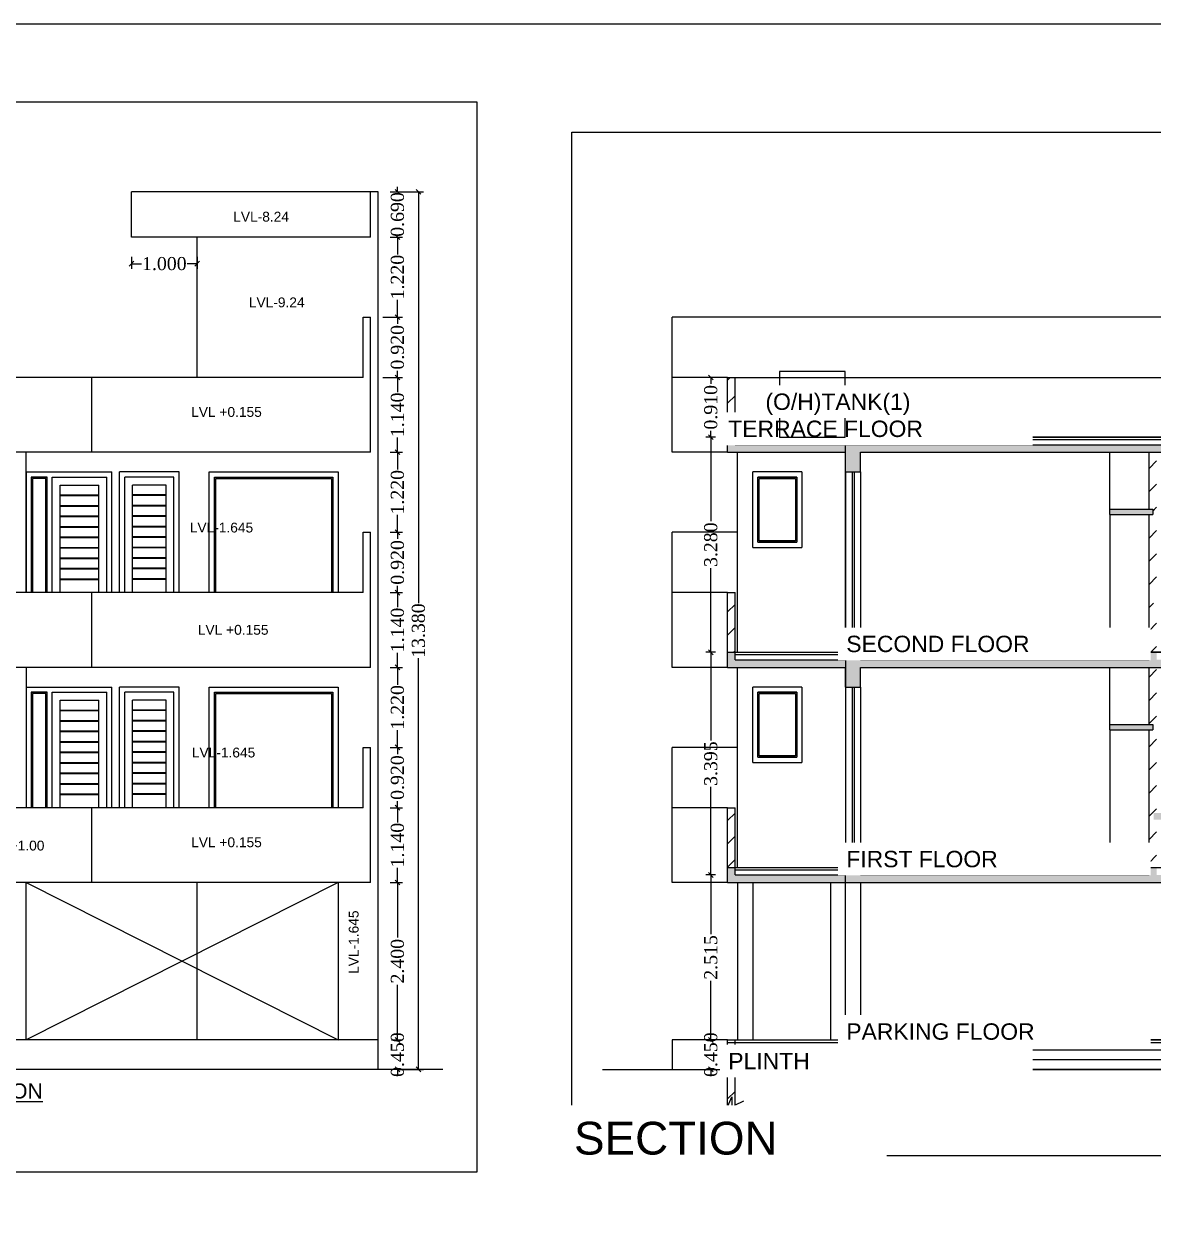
# Model space of a CAD drawing. Header units: metres. Extents: x 188.8 to 259.2, y 208.2 to 248.7.
# Drawn here: x 226.48 to 243.71, y 230.55 to 248.66 of the extents above; entities that cross this region are included whole.
import ezdxf

# ---------------------------------------------------------------- set-up
doc = ezdxf.new("R2010")
doc.units = ezdxf.units.M
doc.header["$LTSCALE"] = 2
doc.header["$MEASUREMENT"] = 0
for name, color, linetype in [('_Building', 52, 'Continuous'), ('_Dimension', 87, 'Continuous'), ('_Elevation', 44, 'Continuous'), ('_FloorInSection', 132, 'Continuous'), ('_GroundLevel', 63, 'Continuous'), ('_Section', 75, 'Continuous'), ('_Tank', 133, 'Continuous')]:
    doc.layers.add(name, color=color, linetype=linetype)
doc.styles.add('DRAWING', font='times.ttf', dxfattribs={"height": 0.2})
doc.styles.get("Standard").update_dxf_attribs({"font": 'arial.ttf'})
doc.dimstyles.new('DRAWING', dxfattribs={"dimtxt": 0.2, "dimasz": 0.076, "dimexe": 0.076, "dimexo": 0.3, "dimgap": 0.037, "dimtad": 0, "dimdec": 3, "dimzin": 0, "dimdsep": 46, "dimtxsty": 'DRAWING', "dimblk": 'ARCHTICK', "dimtsz": 0.037, "dimcen": 0.09, "dimclre": 256, "dimclrt": 256, "dimadec": 0, "dimazin": 0, "dimtfac": 1, "dimtdec": 3, "dimtix": 1, "dimtofl": 0, "dimtmove": 2, "dimatfit": 3, "dimfxl": 1, "dimtolj": 1, "dimtzin": 0, "dimarcsym": 0})

# ---------------------------------------------------------------- blocks, each defined once
blk = doc.blocks.new('*D26')
at = {"layer": '_Elevation', "color": 0, "linetype": 'ByBlock', "lineweight": -2, "ltscale": 0.01}
for p, q in [((228.161, 245.034), (228.087, 244.96)), ((228.124, 244.997), (228.278, 244.997)), ((229.124, 244.997), (228.971, 244.997)), ((229.087, 244.96), (229.161, 245.034))]:
    blk.add_line(p, q, dxfattribs=at)
at = {"layer": '_Elevation', "linetype": 'ByBlock', "lineweight": -2, "ltscale": 0.01}
for p, q in [((228.124, 245.103), (228.124, 244.921)), ((229.124, 245.103), (229.124, 244.921))]:
    blk.add_line(p, q, dxfattribs=at)
at = {"layer": 'Defpoints', "color": 0, "ltscale": 0.01}
for p in [(228.124, 245.403), (229.124, 245.403), (229.124, 244.997)]:
    blk.add_point(p, dxfattribs=at)
at = {"layer": '_Elevation', "ltscale": 0.01, "insert": (228.624, 244.997), "char_height": 0.2, "attachment_point": 5, "style": 'DRAWING'}
blk.add_mtext('\\A1;1.000', dxfattribs=at)
blk = doc.blocks.new('_ArchTick')
blk = doc.blocks.new('*D27')
at = {"layer": '_Elevation', "linetype": 'ByBlock', "lineweight": -2, "ltscale": 0.01}
for p, q in [((232.069, 246.093), (232.256, 246.093)), ((232.069, 245.403), (232.256, 245.403))]:
    blk.add_line(p, q, dxfattribs=at)
at = {"layer": '_Elevation', "color": 0, "linetype": 'ByBlock', "lineweight": -2, "ltscale": 0.01}
for p, q in [((232.143, 246.13), (232.217, 246.056)), ((232.18, 246.093), (232.18, 246.167)), ((232.217, 245.366), (232.143, 245.44)), ((232.18, 245.403), (232.18, 245.329))]:
    blk.add_line(p, q, dxfattribs=at)
at = {"layer": 'Defpoints', "color": 0, "ltscale": 0.01}
for p in [(231.769, 246.093), (231.769, 245.403), (232.18, 245.403)]:
    blk.add_point(p, dxfattribs=at)
at = {"layer": '_Elevation', "ltscale": 0.01, "insert": (232.18, 245.748), "char_height": 0.2, "attachment_point": 5, "rotation": 90, "style": 'DRAWING'}
blk.add_mtext('\\A1;0.690', dxfattribs=at)
blk = doc.blocks.new('*D28')
at = {"layer": '_Elevation', "linetype": 'ByBlock', "lineweight": -2, "ltscale": 0.01}
for p, q in [((232.069, 245.403), (232.256, 245.403)), ((231.954, 244.183), (232.256, 244.183))]:
    blk.add_line(p, q, dxfattribs=at)
at = {"layer": '_Elevation', "color": 0, "linetype": 'ByBlock', "lineweight": -2, "ltscale": 0.01}
for p, q in [((232.217, 245.366), (232.143, 245.44)), ((232.18, 245.403), (232.18, 245.139)), ((232.18, 244.183), (232.18, 244.446)), ((232.143, 244.22), (232.217, 244.146))]:
    blk.add_line(p, q, dxfattribs=at)
at = {"layer": 'Defpoints', "color": 0, "ltscale": 0.01}
for p in [(231.769, 245.403), (231.654, 244.183), (232.18, 244.183)]:
    blk.add_point(p, dxfattribs=at)
at = {"layer": '_Elevation', "ltscale": 0.01, "insert": (232.18, 244.793), "char_height": 0.2, "attachment_point": 5, "rotation": 90, "style": 'DRAWING'}
blk.add_mtext('\\A1;1.220', dxfattribs=at)
blk = doc.blocks.new('*D29')
at = {"layer": '_Elevation', "linetype": 'ByBlock', "lineweight": -2, "ltscale": 0.01}
for p, q in [((231.954, 244.183), (232.256, 244.183)), ((231.954, 243.263), (232.256, 243.263))]:
    blk.add_line(p, q, dxfattribs=at)
at = {"layer": '_Elevation', "color": 0, "linetype": 'ByBlock', "lineweight": -2, "ltscale": 0.01}
for p, q in [((232.217, 244.146), (232.143, 244.22)), ((232.18, 244.183), (232.18, 244.081)), ((232.18, 243.263), (232.18, 243.364)), ((232.143, 243.3), (232.217, 243.226))]:
    blk.add_line(p, q, dxfattribs=at)
at = {"layer": 'Defpoints', "color": 0, "ltscale": 0.01}
for p in [(231.654, 244.183), (231.654, 243.263), (232.18, 243.263)]:
    blk.add_point(p, dxfattribs=at)
at = {"layer": '_Elevation', "ltscale": 0.01, "insert": (232.18, 243.723), "char_height": 0.2, "attachment_point": 5, "rotation": 90, "style": 'DRAWING'}
blk.add_mtext('\\A1;0.920', dxfattribs=at)
blk = doc.blocks.new('*D30')
at = {"layer": '_Elevation', "linetype": 'ByBlock', "lineweight": -2, "ltscale": 0.01}
for p, q in [((231.954, 243.263), (232.256, 243.263)), ((232.069, 242.123), (232.256, 242.123))]:
    blk.add_line(p, q, dxfattribs=at)
at = {"layer": '_Elevation', "color": 0, "linetype": 'ByBlock', "lineweight": -2, "ltscale": 0.01}
for p, q in [((232.217, 243.226), (232.143, 243.3)), ((232.18, 243.263), (232.18, 243.039)), ((232.18, 242.123), (232.18, 242.346)), ((232.143, 242.16), (232.217, 242.086))]:
    blk.add_line(p, q, dxfattribs=at)
at = {"layer": 'Defpoints', "color": 0, "ltscale": 0.01}
for p in [(231.654, 243.263), (231.769, 242.123), (232.18, 242.123)]:
    blk.add_point(p, dxfattribs=at)
at = {"layer": '_Elevation', "ltscale": 0.01, "insert": (232.18, 242.693), "char_height": 0.2, "attachment_point": 5, "rotation": 90, "style": 'DRAWING'}
blk.add_mtext('\\A1;1.140', dxfattribs=at)
blk = doc.blocks.new('*D31')
at = {"layer": '_Elevation', "linetype": 'ByBlock', "lineweight": -2, "ltscale": 0.01}
for p, q in [((232.069, 242.123), (232.256, 242.123)), ((232.069, 240.903), (232.256, 240.903))]:
    blk.add_line(p, q, dxfattribs=at)
at = {"layer": '_Elevation', "color": 0, "linetype": 'ByBlock', "lineweight": -2, "ltscale": 0.01}
for p, q in [((232.217, 242.086), (232.143, 242.16)), ((232.18, 242.123), (232.18, 241.859)), ((232.18, 240.903), (232.18, 241.166)), ((232.143, 240.94), (232.217, 240.866))]:
    blk.add_line(p, q, dxfattribs=at)
at = {"layer": 'Defpoints', "color": 0, "ltscale": 0.01}
for p in [(231.769, 242.123), (231.769, 240.903), (232.18, 240.903)]:
    blk.add_point(p, dxfattribs=at)
at = {"layer": '_Elevation', "ltscale": 0.01, "insert": (232.18, 241.513), "char_height": 0.2, "attachment_point": 5, "rotation": 90, "style": 'DRAWING'}
blk.add_mtext('\\A1;1.220', dxfattribs=at)
blk = doc.blocks.new('*D32')
at = {"layer": '_Elevation', "linetype": 'ByBlock', "lineweight": -2, "ltscale": 0.01}
for p, q in [((232.069, 240.903), (232.256, 240.903)), ((232.069, 239.983), (232.256, 239.983))]:
    blk.add_line(p, q, dxfattribs=at)
at = {"layer": '_Elevation', "color": 0, "linetype": 'ByBlock', "lineweight": -2, "ltscale": 0.01}
for p, q in [((232.217, 240.866), (232.143, 240.94)), ((232.18, 240.903), (232.18, 240.801)), ((232.18, 239.983), (232.18, 240.084)), ((232.143, 240.02), (232.217, 239.946))]:
    blk.add_line(p, q, dxfattribs=at)
at = {"layer": 'Defpoints', "color": 0, "ltscale": 0.01}
for p in [(231.769, 240.903), (231.769, 239.983), (232.18, 239.983)]:
    blk.add_point(p, dxfattribs=at)
at = {"layer": '_Elevation', "ltscale": 0.01, "insert": (232.18, 240.443), "char_height": 0.2, "attachment_point": 5, "rotation": 90, "style": 'DRAWING'}
blk.add_mtext('\\A1;0.920', dxfattribs=at)
blk = doc.blocks.new('*D33')
at = {"layer": '_Elevation', "linetype": 'ByBlock', "lineweight": -2, "ltscale": 0.01}
for p, q in [((232.069, 239.983), (232.256, 239.983)), ((232.069, 238.843), (232.256, 238.843))]:
    blk.add_line(p, q, dxfattribs=at)
at = {"layer": '_Elevation', "color": 0, "linetype": 'ByBlock', "lineweight": -2, "ltscale": 0.01}
for p, q in [((232.217, 239.946), (232.143, 240.02)), ((232.18, 239.983), (232.18, 239.759)), ((232.18, 238.843), (232.18, 239.066)), ((232.143, 238.88), (232.217, 238.806))]:
    blk.add_line(p, q, dxfattribs=at)
at = {"layer": 'Defpoints', "color": 0, "ltscale": 0.01}
for p in [(231.769, 239.983), (231.769, 238.843), (232.18, 238.843)]:
    blk.add_point(p, dxfattribs=at)
at = {"layer": '_Elevation', "ltscale": 0.01, "insert": (232.18, 239.413), "char_height": 0.2, "attachment_point": 5, "rotation": 90, "style": 'DRAWING'}
blk.add_mtext('\\A1;1.140', dxfattribs=at)
blk = doc.blocks.new('*D34')
at = {"layer": '_Elevation', "linetype": 'ByBlock', "lineweight": -2, "ltscale": 0.01}
for p, q in [((232.069, 238.843), (232.256, 238.843)), ((232.069, 237.623), (232.256, 237.623))]:
    blk.add_line(p, q, dxfattribs=at)
at = {"layer": '_Elevation', "color": 0, "linetype": 'ByBlock', "lineweight": -2, "ltscale": 0.01}
for p, q in [((232.217, 238.806), (232.143, 238.88)), ((232.18, 238.843), (232.18, 238.579)), ((232.18, 237.623), (232.18, 237.886)), ((232.143, 237.66), (232.217, 237.586))]:
    blk.add_line(p, q, dxfattribs=at)
at = {"layer": 'Defpoints', "color": 0, "ltscale": 0.01}
for p in [(231.769, 238.843), (231.769, 237.623), (232.18, 237.623)]:
    blk.add_point(p, dxfattribs=at)
at = {"layer": '_Elevation', "ltscale": 0.01, "insert": (232.18, 238.233), "char_height": 0.2, "attachment_point": 5, "rotation": 90, "style": 'DRAWING'}
blk.add_mtext('\\A1;1.220', dxfattribs=at)
blk = doc.blocks.new('*D35')
at = {"layer": '_Elevation', "linetype": 'ByBlock', "lineweight": -2, "ltscale": 0.01}
for p, q in [((232.069, 237.623), (232.256, 237.623)), ((232.069, 236.703), (232.256, 236.703))]:
    blk.add_line(p, q, dxfattribs=at)
at = {"layer": '_Elevation', "color": 0, "linetype": 'ByBlock', "lineweight": -2, "ltscale": 0.01}
for p, q in [((232.217, 237.586), (232.143, 237.66)), ((232.18, 237.623), (232.18, 237.521)), ((232.143, 236.74), (232.217, 236.666)), ((232.18, 236.703), (232.18, 236.804))]:
    blk.add_line(p, q, dxfattribs=at)
at = {"layer": 'Defpoints', "color": 0, "ltscale": 0.01}
for p in [(231.769, 237.623), (231.769, 236.703), (232.18, 236.703)]:
    blk.add_point(p, dxfattribs=at)
at = {"layer": '_Elevation', "ltscale": 0.01, "insert": (232.18, 237.163), "char_height": 0.2, "attachment_point": 5, "rotation": 90, "style": 'DRAWING'}
blk.add_mtext('\\A1;0.920', dxfattribs=at)
blk = doc.blocks.new('*D36')
at = {"layer": '_Elevation', "linetype": 'ByBlock', "lineweight": -2, "ltscale": 0.01}
for p, q in [((232.069, 236.703), (232.256, 236.703)), ((232.069, 235.563), (232.256, 235.563))]:
    blk.add_line(p, q, dxfattribs=at)
at = {"layer": '_Elevation', "color": 0, "linetype": 'ByBlock', "lineweight": -2, "ltscale": 0.01}
for p, q in [((232.217, 236.666), (232.143, 236.74)), ((232.18, 236.703), (232.18, 236.479)), ((232.18, 235.563), (232.18, 235.786)), ((232.143, 235.6), (232.217, 235.526))]:
    blk.add_line(p, q, dxfattribs=at)
at = {"layer": 'Defpoints', "color": 0, "ltscale": 0.01}
for p in [(231.769, 236.703), (231.769, 235.563), (232.18, 235.563)]:
    blk.add_point(p, dxfattribs=at)
at = {"layer": '_Elevation', "ltscale": 0.01, "insert": (232.18, 236.133), "char_height": 0.2, "attachment_point": 5, "rotation": 90, "style": 'DRAWING'}
blk.add_mtext('\\A1;1.140', dxfattribs=at)
blk = doc.blocks.new('*D37')
at = {"layer": '_Elevation', "linetype": 'ByBlock', "lineweight": -2, "ltscale": 0.01}
for p, q in [((232.069, 235.563), (232.256, 235.563)), ((232.088, 233.163), (232.256, 233.163))]:
    blk.add_line(p, q, dxfattribs=at)
at = {"layer": '_Elevation', "color": 0, "linetype": 'ByBlock', "lineweight": -2, "ltscale": 0.01}
for p, q in [((232.217, 235.526), (232.143, 235.6)), ((232.18, 235.563), (232.18, 234.724)), ((232.18, 233.163), (232.18, 234.002)), ((232.143, 233.2), (232.217, 233.126))]:
    blk.add_line(p, q, dxfattribs=at)
at = {"layer": 'Defpoints', "color": 0, "ltscale": 0.01}
for p in [(231.769, 235.563), (231.788, 233.163), (232.18, 233.163)]:
    blk.add_point(p, dxfattribs=at)
at = {"layer": '_Elevation', "ltscale": 0.01, "insert": (232.18, 234.363), "char_height": 0.2, "attachment_point": 5, "rotation": 90, "style": 'DRAWING'}
blk.add_mtext('\\A1;2.400', dxfattribs=at)
blk = doc.blocks.new('*D38')
at = {"layer": '_Elevation', "color": 0, "linetype": 'ByBlock', "lineweight": -2, "ltscale": 0.01}
for p, q in [((232.143, 233.2), (232.217, 233.126)), ((232.18, 233.163), (232.18, 233.237)), ((232.217, 232.676), (232.143, 232.75)), ((232.18, 232.713), (232.18, 232.639))]:
    blk.add_line(p, q, dxfattribs=at)
at = {"layer": '_Elevation', "linetype": 'ByBlock', "lineweight": -2, "ltscale": 0.01}
for p, q in [((232.088, 233.163), (232.256, 233.163)), ((232.184, 232.713), (232.256, 232.713))]:
    blk.add_line(p, q, dxfattribs=at)
at = {"layer": 'Defpoints', "color": 0, "ltscale": 0.01}
for p in [(231.788, 233.163), (231.884, 232.713), (232.18, 232.713)]:
    blk.add_point(p, dxfattribs=at)
at = {"layer": '_Elevation', "ltscale": 0.01, "insert": (232.18, 232.938), "char_height": 0.2, "attachment_point": 5, "rotation": 90, "style": 'DRAWING'}
blk.add_mtext('\\A1;0.450', dxfattribs=at)
blk = doc.blocks.new('*D51')
at = {"layer": '_Elevation', "linetype": 'ByBlock', "lineweight": -2, "ltscale": 0.01}
for p, q in [((232.184, 246.093), (232.576, 246.093)), ((232.184, 232.713), (232.576, 232.713))]:
    blk.add_line(p, q, dxfattribs=at)
at = {"layer": '_Elevation', "color": 0, "linetype": 'ByBlock', "lineweight": -2, "ltscale": 0.01}
for p, q in [((232.537, 246.056), (232.463, 246.13)), ((232.5, 246.093), (232.5, 239.823)), ((232.5, 232.713), (232.5, 238.982)), ((232.463, 232.75), (232.537, 232.676))]:
    blk.add_line(p, q, dxfattribs=at)
at = {"layer": 'Defpoints', "color": 0, "ltscale": 0.01}
for p in [(231.884, 246.093), (232.5, 246.093), (231.884, 232.713)]:
    blk.add_point(p, dxfattribs=at)
at = {"layer": '_Elevation', "ltscale": 0.01, "insert": (232.5, 239.403), "char_height": 0.2, "attachment_point": 5, "rotation": 90, "style": 'DRAWING'}
blk.add_mtext('\\A1;13.380', dxfattribs=at)
blk = doc.blocks.new('*D91')
at = {"layer": '_Dimension', "color": 0, "linetype": 'ByBlock', "lineweight": -2, "ltscale": 0.01}
for p, q in [((236.922, 233.2), (236.996, 233.126)), ((236.959, 233.163), (236.959, 233.237)), ((236.996, 232.676), (236.922, 232.75)), ((236.959, 232.713), (236.959, 232.639))]:
    blk.add_line(p, q, dxfattribs=at)
at = {"layer": '_Dimension', "linetype": 'ByBlock', "lineweight": -2, "ltscale": 0.01}
for p, q in [((236.913, 233.163), (236.883, 233.163)), ((236.913, 232.713), (236.883, 232.713))]:
    blk.add_line(p, q, dxfattribs=at)
at = {"layer": 'Defpoints', "color": 0, "ltscale": 0.01}
for p in [(236.959, 233.163), (237.213, 233.163), (237.213, 232.713)]:
    blk.add_point(p, dxfattribs=at)
at = {"layer": '_Dimension', "ltscale": 0.01, "insert": (236.959, 232.938), "char_height": 0.2, "attachment_point": 5, "rotation": 90, "style": 'DRAWING'}
blk.add_mtext('\\A1;0.450', dxfattribs=at)
blk = doc.blocks.new('*D92')
at = {"layer": '_Dimension', "linetype": 'ByBlock', "lineweight": -2, "ltscale": 0.01}
for p, q in [((237.028, 235.678), (236.883, 235.678)), ((236.913, 233.163), (236.883, 233.163))]:
    blk.add_line(p, q, dxfattribs=at)
at = {"layer": '_Dimension', "color": 0, "linetype": 'ByBlock', "lineweight": -2, "ltscale": 0.01}
for p, q in [((236.996, 235.641), (236.922, 235.715)), ((236.959, 235.678), (236.959, 234.777)), ((236.959, 233.163), (236.959, 234.064)), ((236.922, 233.2), (236.996, 233.126))]:
    blk.add_line(p, q, dxfattribs=at)
at = {"layer": 'Defpoints', "color": 0, "ltscale": 0.01}
for p in [(236.959, 235.678), (237.328, 235.678), (237.213, 233.163)]:
    blk.add_point(p, dxfattribs=at)
at = {"layer": '_Dimension', "ltscale": 0.01, "insert": (236.959, 234.42), "char_height": 0.2, "attachment_point": 5, "rotation": 90, "style": 'DRAWING'}
blk.add_mtext('\\A1;2.515', dxfattribs=at)
blk = doc.blocks.new('*D93')
at = {"layer": '_Dimension', "linetype": 'ByBlock', "lineweight": -2, "ltscale": 0.01}
for p, q in [((237.028, 239.073), (236.883, 239.073)), ((237.028, 235.678), (236.883, 235.678))]:
    blk.add_line(p, q, dxfattribs=at)
at = {"layer": '_Dimension', "color": 0, "linetype": 'ByBlock', "lineweight": -2, "ltscale": 0.01}
for p, q in [((236.996, 239.036), (236.922, 239.11)), ((236.959, 239.073), (236.959, 237.729)), ((236.959, 235.678), (236.959, 237.022)), ((236.922, 235.715), (236.996, 235.641))]:
    blk.add_line(p, q, dxfattribs=at)
at = {"layer": 'Defpoints', "color": 0, "ltscale": 0.01}
for p in [(236.959, 239.073), (237.328, 239.073), (237.328, 235.678)]:
    blk.add_point(p, dxfattribs=at)
at = {"layer": '_Dimension', "ltscale": 0.01, "insert": (236.959, 237.375), "char_height": 0.2, "attachment_point": 5, "rotation": 90, "style": 'DRAWING'}
blk.add_mtext('\\A1;3.395', dxfattribs=at)
blk = doc.blocks.new('*D94')
at = {"layer": '_Dimension', "linetype": 'ByBlock', "lineweight": -2, "ltscale": 0.01}
for p, q in [((237.032, 242.353), (236.883, 242.353)), ((237.028, 239.073), (236.883, 239.073))]:
    blk.add_line(p, q, dxfattribs=at)
at = {"layer": '_Dimension', "color": 0, "linetype": 'ByBlock', "lineweight": -2, "ltscale": 0.01}
for p, q in [((236.996, 242.316), (236.922, 242.39)), ((236.959, 242.353), (236.959, 241.071)), ((236.959, 239.073), (236.959, 240.355)), ((236.922, 239.11), (236.996, 239.036))]:
    blk.add_line(p, q, dxfattribs=at)
at = {"layer": 'Defpoints', "color": 0, "ltscale": 0.01}
for p in [(236.959, 242.353), (237.332, 242.353), (237.328, 239.073)]:
    blk.add_point(p, dxfattribs=at)
at = {"layer": '_Dimension', "ltscale": 0.01, "insert": (236.959, 240.713), "char_height": 0.2, "attachment_point": 5, "rotation": 90, "style": 'DRAWING'}
blk.add_mtext('\\A1;3.280', dxfattribs=at)
blk = doc.blocks.new('*D95')
at = {"layer": '_Dimension', "linetype": 'ByBlock', "lineweight": -2, "ltscale": 0.01}
for p, q in [((237.028, 243.263), (236.883, 243.263)), ((237.032, 242.353), (236.883, 242.353))]:
    blk.add_line(p, q, dxfattribs=at)
at = {"layer": '_Dimension', "color": 0, "linetype": 'ByBlock', "lineweight": -2, "ltscale": 0.01}
for p, q in [((236.996, 243.226), (236.922, 243.3)), ((236.959, 243.263), (236.959, 243.166)), ((236.959, 242.353), (236.959, 242.449)), ((236.922, 242.39), (236.996, 242.316))]:
    blk.add_line(p, q, dxfattribs=at)
at = {"layer": 'Defpoints', "color": 0, "ltscale": 0.01}
for p in [(236.959, 243.263), (237.328, 243.263), (237.332, 242.353)]:
    blk.add_point(p, dxfattribs=at)
at = {"layer": '_Dimension', "ltscale": 0.01, "insert": (236.959, 242.808), "char_height": 0.2, "attachment_point": 5, "rotation": 90, "style": 'DRAWING'}
blk.add_mtext('\\A1;0.910', dxfattribs=at)

msp = doc.modelspace()

# ---------------------------------------------------------------- hatches: boundary and pattern name
at = {"ltscale": 0.01}
h = msp.add_hatch(dxfattribs=at)
h.set_pattern_fill('ANSI31', color=256, scale=2, style=0)
h.paths.add_polyline_path([(237.213, 242.3528), (237.213, 243.2628), (237.328, 243.2628), (237.328, 242.3528)])
for points in [[(237.213, 242.1228), (237.213, 242.3528), (237.328, 242.3528), (237.328, 242.2378), (246.608, 242.2378), (246.608, 242.3528), (246.838, 242.3528), (246.838, 242.1228), (239.243, 242.1228), (239.243, 241.8228), (239.013, 241.8228), (239.013, 242.1228)], [(243.043, 241.1728), (243.043, 241.2528), (243.7014, 241.2528), (243.7014, 241.1728)], [(237.213, 235.5628), (237.213, 235.7928), (237.328, 235.7928), (237.328, 235.6778), (239.013, 235.6778), (239.013, 235.7928), (239.243, 235.7928), (239.243, 235.6778), (243.643, 235.6778), (243.643, 235.7928), (243.758, 235.7928), (243.758, 235.6778), (246.608, 235.6778), (246.608, 235.7928), (246.838, 235.7928), (246.838, 235.5628)]]:
    msp.add_hatch(color=256, dxfattribs=at).paths.add_polyline_path(points)
h = msp.add_hatch(dxfattribs=at)
h.set_pattern_fill('ANSI31', color=256, scale=2, style=0)
h.paths.add_polyline_path([(243.758, 239.0728), (243.758, 239.8028), (243.7115, 239.8028), (243.7115, 239.9028), (243.758, 239.9028), (243.758, 242.1228), (243.643, 242.1228), (243.643, 241.2528), (243.7014, 241.2528), (243.7014, 241.1728), (243.643, 241.1728), (243.643, 239.0728)])
h = msp.add_hatch(dxfattribs=at)
h.set_pattern_fill('ANSI31', color=256, scale=2, style=0)
h.paths.add_polyline_path([(237.213, 235.7928), (237.213, 236.7028), (237.328, 236.7028), (237.328, 235.7928)])
h.paths.add_polyline_path([(237.213, 239.0728), (237.213, 239.9828), (237.328, 239.9828), (237.328, 239.0728)])
h.paths.add_polyline_path([(239.243, 235.7928), (239.243, 236.0928), (239.013, 236.0928), (239.013, 235.7928)])
h.paths.add_polyline_path([(239.243, 239.0728), (239.243, 239.3728), (239.013, 239.3728), (239.013, 239.0728)])
h = msp.add_hatch(color=256, dxfattribs=at)
h.paths.add_polyline_path([(237.213, 238.8428), (237.213, 239.0728), (237.328, 239.0728), (237.328, 238.9578), (239.013, 238.9578), (239.013, 239.0728), (239.243, 239.0728), (239.243, 238.9578), (243.643, 238.9578), (243.643, 239.0728), (243.758, 239.0728), (243.758, 238.9578), (246.608, 238.9578), (246.608, 239.0728), (246.838, 239.0728), (246.838, 238.8428), (239.243, 238.8428), (239.243, 238.5428), (239.013, 238.5428), (239.013, 238.8428)])
h.paths.add_polyline_path([(246.008, 236.6228), (246.008, 236.5228), (246.6926, 236.5228), (246.6926, 236.6228)])
h.paths.add_polyline_path([(243.7115, 236.6228), (243.7115, 236.5228), (244.358, 236.5228), (244.358, 236.6228)])
h.paths.add_polyline_path([(243.043, 237.8928), (243.043, 237.9728), (243.7014, 237.9728), (243.7014, 237.8928)])
h = msp.add_hatch(dxfattribs=at)
h.set_pattern_fill('ANSI31', color=256, scale=2, style=0)
h.paths.add_polyline_path([(243.758, 235.7928), (243.758, 236.5228), (243.7115, 236.5228), (243.7115, 236.6228), (243.758, 236.6228), (243.758, 238.8428), (243.643, 238.8428), (243.643, 237.9728), (243.7014, 237.9728), (243.7014, 237.8928), (243.643, 237.8928), (243.643, 235.7928)])
h.paths.add_polyline_path([(246.838, 235.7928), (246.838, 236.2388), (246.7522, 236.2388), (246.7522, 236.3388), (246.838, 236.3388), (246.838, 237.0928), (246.608, 237.0928), (246.608, 236.6228), (246.6926, 236.6228), (246.6926, 236.5228), (246.608, 236.5228), (246.608, 235.7928)])
h = msp.add_hatch(dxfattribs=at)
h.set_pattern_fill('ANSI31', color=256, scale=2, style=0)
h.paths.add_polyline_path([(246.838, 233.1628), (246.838, 233.5008), (246.7522, 233.5008), (246.7522, 233.6008), (246.838, 233.6008), (246.838, 235.5628), (246.608, 235.5628), (246.608, 233.1628)])
h.paths.add_polyline_path([(246.608, 232.1473), (246.6443, 232.1528), (246.7027, 232.2939), (246.7121, 232.0041), (246.7517, 232.1678), (246.838, 232.2104), (246.838, 233.1228), (246.608, 233.1228)])
h.paths.add_polyline_path([(237.2185, 232.1528), (237.2769, 232.2939), (237.2863, 232.0041), (237.3259, 232.1678), (237.328, 232.1689), (237.328, 233.1228), (237.213, 233.1228), (237.213, 232.152)])

# ---------------------------------------------------------------- linework, layer by layer
for p, q in [((236.368, 242.1228), (236.368, 244.1828)), ((246.608, 244.1828), (236.368, 244.1828)), ((237.213, 243.2628), (236.368, 243.2628)), ((237.213, 243.2628), (237.328, 243.2628)), ((237.213, 242.1228), (237.213, 243.2628)), ((237.328, 242.2378), (237.328, 243.2628)), ((237.213, 242.3528), (246.838, 242.3528)), ((237.328, 242.3178), (246.608, 242.3178)), ((237.213, 242.1228), (236.368, 242.1228)), ((237.213, 242.1228), (239.013, 242.1228)), ((237.328, 242.2378), (246.608, 242.2378)), ((237.368, 239.0728), (237.368, 242.1228)), ((239.013, 241.8228), (239.013, 242.1228)), ((239.243, 241.8228), (239.243, 242.1228)), ((239.243, 242.1228), (246.838, 242.1228)), ((243.043, 241.2528), (243.043, 242.1228)), ((243.643, 241.2528), (243.643, 242.1228)), ((238.348, 241.8228), (237.598, 241.8228)), ((237.598, 240.6728), (237.598, 241.8228)), ((238.268, 241.7428), (237.678, 241.7428)), ((238.268, 241.7428), (238.268, 240.7528)), ((238.348, 241.8228), (238.348, 240.6728)), ((239.013, 241.8228), (239.243, 241.8228)), ((239.013, 241.8228), (239.013, 239.3728)), ((239.113, 241.8228), (239.113, 239.3728)), ((239.143, 241.8228), (239.143, 239.3728)), ((239.243, 241.8228), (239.243, 239.3728)), ((243.043, 241.1728), (243.043, 241.2528)), ((243.043, 241.2528), (243.7014, 241.2528)), ((243.043, 241.1728), (243.7014, 241.1728)), ((243.043, 241.1728), (243.043, 239.0728)), ((243.643, 238.9578), (243.643, 241.1728)), ((243.7014, 241.2528), (243.7014, 241.1728)), ((236.368, 238.8428), (236.368, 240.9028)), ((237.368, 240.9028), (236.368, 240.9028)), ((237.598, 240.6728), (238.348, 240.6728)), ((237.678, 240.7528), (238.268, 240.7528)), ((237.213, 239.9828), (236.368, 239.9828)), ((237.213, 239.9828), (237.328, 239.9828)), ((237.213, 238.8428), (237.213, 239.9828)), ((237.328, 238.9578), (237.328, 239.9828)), ((239.013, 238.9578), (239.013, 239.3728)), ((239.013, 239.3728), (239.243, 239.3728)), ((239.243, 238.9578), (239.243, 239.3728)), ((237.213, 239.0728), (246.838, 239.0728)), ((237.328, 239.0378), (239.013, 239.0378)), ((239.243, 239.0378), (243.643, 239.0378)), ((237.213, 238.8428), (236.368, 238.8428)), ((237.213, 238.8428), (239.013, 238.8428)), ((237.328, 238.9578), (239.013, 238.9578)), ((237.368, 235.7928), (237.368, 238.8428)), ((239.013, 238.5428), (239.013, 238.8428)), ((239.243, 238.9578), (243.643, 238.9578)), ((239.243, 238.8428), (246.838, 238.8428)), ((239.243, 238.5428), (239.243, 238.8428)), ((243.043, 237.9728), (243.043, 238.8428)), ((243.643, 237.9728), (243.643, 238.8428)), ((238.348, 238.5428), (237.598, 238.5428)), ((237.598, 237.3928), (237.598, 238.5428)), ((238.268, 238.4628), (237.678, 238.4628)), ((238.268, 238.4628), (238.268, 237.4728)), ((238.348, 238.5428), (238.348, 237.3928)), ((239.013, 238.5428), (239.243, 238.5428)), ((239.013, 238.5428), (239.013, 236.0928)), ((239.113, 238.5428), (239.113, 236.0928)), ((239.143, 238.5428), (239.143, 236.0928)), ((239.243, 238.5428), (239.243, 236.0928)), ((243.043, 237.8928), (243.043, 237.9728)), ((243.043, 237.9728), (243.7014, 237.9728)), ((243.7014, 237.9728), (243.7014, 237.8928)), ((243.043, 237.8928), (243.7014, 237.8928)), ((243.043, 237.8928), (243.043, 235.7928)), ((243.643, 235.6778), (243.643, 237.8928)), ((236.368, 235.5628), (236.368, 237.6228)), ((237.368, 237.6228), (236.368, 237.6228)), ((237.598, 237.3928), (238.348, 237.3928)), ((237.678, 237.4728), (238.268, 237.4728)), ((237.213, 236.7028), (236.368, 236.7028)), ((237.213, 235.5628), (237.213, 236.7028)), ((237.213, 236.7028), (237.328, 236.7028)), ((237.328, 235.6778), (237.328, 236.7028)), ((239.013, 235.6778), (239.013, 236.0928)), ((239.013, 236.0928), (239.243, 236.0928)), ((239.243, 235.6778), (239.243, 236.0928)), ((237.213, 235.7928), (246.838, 235.7928)), ((237.328, 235.7578), (239.013, 235.7578)), ((239.243, 235.7578), (243.643, 235.7578)), ((237.213, 235.5628), (236.368, 235.5628)), ((237.213, 235.5628), (246.838, 235.5628)), ((237.328, 235.6778), (239.013, 235.6778)), ((237.368, 235.5628), (237.368, 233.1628)), ((237.598, 235.5628), (237.598, 233.1628)), ((238.783, 235.5628), (238.783, 233.1628)), ((239.243, 235.6778), (243.643, 235.6778)), ((239.243, 235.5628), (239.243, 233.1628)), ((236.368, 233.1628), (236.368, 232.7128)), ((237.213, 233.1628), (236.368, 233.1628)), ((237.213, 233.1628), (251.618, 233.1628)), ((237.213, 232.152), (237.213, 233.1628)), ((237.213, 233.1228), (251.618, 233.1228)), ((237.328, 232.1689), (237.328, 233.1628)), ((237.328, 233.0128), (246.608, 233.0128)), ((237.328, 232.8628), (246.608, 232.8628)), ((235.305, 232.7128), (237.213, 232.7128)), ((237.328, 232.7128), (246.608, 232.7128)), ((237.2185, 232.1528), (237.2769, 232.2939)), ((237.2769, 232.2939), (237.2863, 232.0041)), ((237.0864, 232.1327), (237.2185, 232.1528)), ((237.2863, 232.0041), (237.3259, 232.1678)), ((237.3259, 232.1678), (237.4596, 232.2337))]:
    msp.add_line(p, q, dxfattribs=at)
for points in [[(237.678, 241.7428), (238.268, 241.7428), (238.268, 240.7528), (237.678, 240.7528)], [(237.698, 241.7228), (238.248, 241.7228), (238.248, 240.7728), (237.698, 240.7728)], [(237.678, 238.4628), (238.268, 238.4628), (238.268, 237.4728), (237.678, 237.4728)], [(237.698, 238.4428), (238.248, 238.4428), (238.248, 237.4928), (237.698, 237.4928)]]:
    msp.add_lwpolyline(points, close=True, dxfattribs=at)
at = {"layer": '_Elevation', "ltscale": 0.01}
for p, q in [((231.8845, 246.0928), (228.1245, 246.0928)), ((228.1245, 245.4028), (228.1245, 246.0928)), ((231.7695, 245.4028), (231.7695, 246.0928)), ((231.8845, 232.7128), (231.8845, 246.0928)), ((231.7695, 245.4028), (228.1245, 245.4028)), ((229.1245, 243.2628), (229.1245, 245.4028)), ((231.6545, 244.1828), (231.7695, 244.1828)), ((231.6545, 243.2628), (231.6545, 244.1828)), ((231.7695, 242.1228), (231.7695, 244.1828)), ((231.6545, 243.2628), (224.1845, 243.2628)), ((227.5145, 243.2628), (227.5145, 242.1228)), ((231.7695, 242.1228), (224.0695, 242.1228)), ((226.5145, 239.9828), (226.5145, 242.1228)), ((227.9395, 239.9828), (227.9395, 241.8228)), ((228.8495, 241.8228), (227.9395, 241.8228)), ((228.0195, 239.9828), (228.0195, 241.7428)), ((228.7695, 241.7428), (228.0195, 241.7428)), ((228.7695, 239.9828), (228.7695, 241.7428)), ((228.8495, 239.9828), (228.8495, 241.8228)), ((228.6495, 241.6228), (228.1395, 241.6228)), ((228.1395, 239.9828), (228.1395, 241.6228)), ((228.6495, 239.9828), (228.6495, 241.6228)), ((228.6495, 241.4728), (228.1395, 241.4728)), ((228.6495, 241.4628), (228.1395, 241.4628)), ((228.6495, 241.3128), (228.1395, 241.3128)), ((228.6495, 241.3028), (228.1395, 241.3028)), ((228.6495, 241.1528), (228.1395, 241.1528)), ((228.6495, 241.1428), (228.1395, 241.1428)), ((228.6495, 240.9928), (228.1395, 240.9928)), ((228.6495, 240.9828), (228.1395, 240.9828)), ((228.6495, 240.8328), (228.1395, 240.8328)), ((228.6495, 240.8228), (228.1395, 240.8228)), ((231.6545, 239.9828), (231.6545, 240.9028)), ((231.6545, 240.9028), (231.7695, 240.9028)), ((231.7695, 238.8428), (231.7695, 240.9028)), ((228.6495, 240.6728), (228.1395, 240.6728)), ((228.6495, 240.6628), (228.1395, 240.6628)), ((228.6495, 240.5128), (228.1395, 240.5128)), ((228.6495, 240.5028), (228.1395, 240.5028)), ((228.6495, 240.3528), (228.1395, 240.3528)), ((228.6495, 240.3428), (228.1395, 240.3428)), ((228.6495, 240.1928), (228.1395, 240.1928)), ((228.6495, 240.1828), (228.1395, 240.1828)), ((231.6545, 239.9828), (224.1845, 239.9828)), ((227.5145, 239.9828), (227.5145, 238.8428)), ((231.7695, 238.8428), (224.0695, 238.8428)), ((226.5145, 238.8428), (226.5145, 236.7028)), ((227.9395, 236.7028), (227.9395, 238.5428)), ((228.8495, 238.5428), (227.9395, 238.5428)), ((228.0195, 236.7028), (228.0195, 238.4628)), ((228.7695, 238.4628), (228.0195, 238.4628)), ((228.7695, 236.7028), (228.7695, 238.4628)), ((228.8495, 236.7028), (228.8495, 238.5428)), ((228.6495, 238.3428), (228.1395, 238.3428)), ((228.1395, 236.7028), (228.1395, 238.3428)), ((228.6495, 236.7028), (228.6495, 238.3428)), ((228.6495, 238.1928), (228.1395, 238.1928)), ((228.6495, 238.1828), (228.1395, 238.1828)), ((228.6495, 238.0328), (228.1395, 238.0328)), ((228.6495, 238.0228), (228.1395, 238.0228)), ((228.6495, 237.8728), (228.1395, 237.8728)), ((228.6495, 237.8628), (228.1395, 237.8628)), ((228.6495, 237.7128), (228.1395, 237.7128)), ((228.6495, 237.7028), (228.1395, 237.7028)), ((228.6495, 237.5528), (228.1395, 237.5528)), ((228.6495, 237.5428), (228.1395, 237.5428)), ((231.6545, 237.6228), (231.7695, 237.6228)), ((231.6545, 236.7028), (231.6545, 237.6228)), ((231.7695, 235.5628), (231.7695, 237.6228)), ((228.6495, 237.3928), (228.1395, 237.3928)), ((228.6495, 237.3828), (228.1395, 237.3828)), ((228.6495, 237.2328), (228.1395, 237.2328)), ((228.6495, 237.2228), (228.1395, 237.2228)), ((228.6495, 237.0728), (228.1395, 237.0728)), ((228.6495, 237.0628), (228.1395, 237.0628)), ((228.6495, 236.9128), (228.1395, 236.9128)), ((228.6495, 236.9028), (228.1395, 236.9028)), ((231.6545, 236.7028), (224.1845, 236.7028)), ((227.5145, 236.7028), (227.5145, 235.5628)), ((231.7695, 235.5628), (224.0695, 235.5628)), ((226.5145, 233.1628), (226.5145, 235.5628)), ((226.5145, 235.5628), (231.2745, 233.1628)), ((231.2745, 235.5628), (226.5145, 233.1628)), ((229.1245, 233.1628), (229.1245, 235.5628)), ((231.2745, 235.5628), (231.2745, 233.1628)), ((231.8845, 233.1628), (223.9545, 233.1628)), ((232.8715, 232.7128), (223.2313, 232.7128))]:
    msp.add_line(p, q, dxfattribs=at)
at = {"layer": '_Elevation'}
for p, q in [((226.5145, 241.8228), (227.8245, 241.8228)), ((226.5145, 241.8228), (226.5145, 239.9828)), ((226.5945, 241.7428), (226.8345, 241.7428)), ((226.5945, 241.7428), (226.5945, 239.9828)), ((226.8345, 239.9828), (226.8345, 241.7428)), ((226.9145, 241.7428), (227.7445, 241.7428)), ((226.9145, 239.9828), (226.9145, 241.7428)), ((227.7445, 239.9828), (227.7445, 241.7428)), ((227.8245, 239.9828), (227.8245, 241.8228)), ((227.0345, 241.6228), (227.6245, 241.6228)), ((227.0345, 239.9828), (227.0345, 241.6228)), ((227.6245, 239.9828), (227.6245, 241.6228)), ((227.0345, 241.4728), (227.6245, 241.4728)), ((227.0345, 241.4628), (227.6245, 241.4628)), ((227.0345, 241.3128), (227.6245, 241.3128)), ((227.0345, 241.3028), (227.6245, 241.3028)), ((227.0345, 241.1528), (227.6245, 241.1528)), ((227.0345, 241.1428), (227.6245, 241.1428)), ((227.0345, 240.9928), (227.6245, 240.9928)), ((227.0345, 240.9828), (227.6245, 240.9828)), ((227.0345, 240.8328), (227.6245, 240.8328)), ((227.0345, 240.8228), (227.6245, 240.8228)), ((227.0345, 240.6728), (227.6245, 240.6728)), ((227.0345, 240.6628), (227.6245, 240.6628)), ((227.0345, 240.5128), (227.6245, 240.5128)), ((227.0345, 240.5028), (227.6245, 240.5028)), ((227.0345, 240.3528), (227.6245, 240.3528)), ((227.0345, 240.3428), (227.6245, 240.3428)), ((227.0345, 240.1928), (227.6245, 240.1928)), ((227.0345, 240.1828), (227.6245, 240.1828)), ((226.5145, 238.5428), (227.8245, 238.5428)), ((226.5145, 238.5428), (226.5145, 236.7028)), ((226.5945, 238.4628), (226.8345, 238.4628)), ((226.5945, 238.4628), (226.5945, 236.7028)), ((226.8345, 236.7028), (226.8345, 238.4628)), ((226.9145, 238.4628), (227.7445, 238.4628)), ((226.9145, 236.7028), (226.9145, 238.4628)), ((227.7445, 236.7028), (227.7445, 238.4628)), ((227.8245, 236.7028), (227.8245, 238.5428)), ((227.0345, 238.3428), (227.6245, 238.3428)), ((227.0345, 236.7028), (227.0345, 238.3428)), ((227.6245, 236.7028), (227.6245, 238.3428)), ((227.0345, 238.1928), (227.6245, 238.1928)), ((227.0345, 238.1828), (227.6245, 238.1828)), ((227.0345, 238.0328), (227.6245, 238.0328)), ((227.0345, 238.0228), (227.6245, 238.0228)), ((227.0345, 237.8728), (227.6245, 237.8728)), ((227.0345, 237.8628), (227.6245, 237.8628)), ((227.0345, 237.7128), (227.6245, 237.7128)), ((227.0345, 237.7028), (227.6245, 237.7028)), ((227.0345, 237.5528), (227.6245, 237.5528)), ((227.0345, 237.5428), (227.6245, 237.5428)), ((227.0345, 237.3928), (227.6245, 237.3928)), ((227.0345, 237.3828), (227.6245, 237.3828)), ((227.0345, 237.2328), (227.6245, 237.2328)), ((227.0345, 237.2228), (227.6245, 237.2228)), ((227.0345, 237.0728), (227.6245, 237.0728)), ((227.0345, 237.0628), (227.6245, 237.0628)), ((227.0345, 236.9128), (227.6245, 236.9128)), ((227.0345, 236.9028), (227.6245, 236.9028))]:
    msp.add_line(p, q, dxfattribs=at)
at = {"layer": '_Elevation', "ltscale": 0.01}
msp.add_lwpolyline([(210.9392, 247.4643), (233.3901, 247.4643), (233.3901, 231.1455), (210.9392, 231.1455)], close=True, dxfattribs=at)
at = {"layer": '_Elevation'}
for points in [[(226.8345, 239.9828), (226.8345, 241.7428), (226.5945, 241.7428), (226.5945, 239.9828)], [(226.8145, 239.9828), (226.8145, 241.7228), (226.6145, 241.7228), (226.6145, 239.9828)], [(229.3095, 239.9828), (229.3095, 241.8228), (231.2745, 241.8228), (231.2745, 239.9828)], [(229.3895, 239.9828), (229.3895, 241.7428), (231.1945, 241.7428), (231.1945, 239.9828)], [(229.4095, 239.9828), (229.4095, 241.7228), (231.1745, 241.7228), (231.1745, 239.9828)], [(226.8345, 236.7028), (226.8345, 238.4628), (226.5945, 238.4628), (226.5945, 236.7028)], [(226.8145, 236.7028), (226.8145, 238.4428), (226.6145, 238.4428), (226.6145, 236.7028)], [(229.3095, 236.7028), (229.3095, 238.5428), (231.2745, 238.5428), (231.2745, 236.7028)], [(229.3895, 236.7028), (229.3895, 238.4628), (231.1945, 238.4628), (231.1945, 236.7028)], [(229.4095, 236.7028), (229.4095, 238.4428), (231.1745, 238.4428), (231.1745, 236.7028)]]:
    msp.add_lwpolyline(points, dxfattribs=at)
at = {"layer": '_FloorInSection', "ltscale": 0.01}
for points in [[(237.213, 243.2628), (246.608, 243.2628), (246.608, 242.3528), (237.213, 242.3528)], [(246.838, 239.0728), (239.013, 239.0728), (239.013, 242.3528), (246.838, 242.3528)], [(239.013, 235.7928), (246.838, 235.7928), (246.838, 239.0728), (239.013, 239.0728)], [(239.013, 235.7928), (246.838, 235.7928), (246.838, 233.1628), (239.013, 233.1628)], [(237.213, 233.1628), (251.618, 233.1628), (251.618, 232.7128), (237.213, 232.7128)]]:
    msp.add_lwpolyline(points, close=True, dxfattribs=at)
at = {"layer": '_GroundLevel', "ltscale": 0.01}
msp.add_lwpolyline([(235.305, 232.7128), (252.2123, 232.7128)], dxfattribs=at)
at = {"layer": '_Section', "ltscale": 0.01}
msp.add_lwpolyline([(234.8391, 247.0004), (253.2051, 247.0004), (253.2051, 231.3963), (234.8391, 231.3963)], close=True, dxfattribs=at)

# ---------------------------------------------------------------- texts
at = {"layer": '_Elevation', "ltscale": 0.01, "char_height": 0.15, "attachment_point": 1}
for s, insert, width in [('LVL-8.24', (229.6747, 245.7892), 0.9856), ('LVL-9.24', (229.9129, 244.4827), 0.9856), ('LVL +0.155', (229.0329, 242.8118), 1.892687), ('LVL-1.645', (229.0119, 241.0493), 0.9856), ('LVL +0.155', (229.1351, 239.4902), 1.892687), ('LVL-1.645', (229.044, 237.6192), 0.9856), ('LVL +1.00', (225.8337, 236.201), 0.9856), ('LVL +0.155', (229.0329, 236.251), 1.892687)]:
    msp.add_mtext(s, dxfattribs=dict(at, insert=insert, width=width))
at = {"layer": '_Elevation', "ltscale": 0.01, "insert": (231.4368, 234.1698), "char_height": 0.15, "width": 0.9856, "attachment_point": 1, "rotation": 90}
msp.add_mtext('LVL-1.645', dxfattribs=at)
at = {"layer": '_Elevation', "insert": (223.984, 232.4997), "char_height": 0.23, "width": 4.5083, "attachment_point": 1}
msp.add_mtext('{\\LREAR ELEVATION}', dxfattribs=at)

# ---------------------------------------------------------------- dimensions: what is measured, and where the dimension line sits
at = {"layer": '_Dimension', "ltscale": 0.01}
dim = msp.add_linear_dim(base=(236.9594, 239.0728), p1=(237.328, 235.6778), p2=(237.328, 239.0728), angle=90, dimstyle='DRAWING', dxfattribs=at)
dim.commit()
dim.dimension.update_dxf_attribs({"geometry": '*D93', "text_midpoint": (236.9594, 237.3753)})
at = {"layer": '_Elevation', "ltscale": 0.01}
for base, p1, p2, picture, middle in [((232.18, 245.4028), (231.7695, 246.0928), (231.7695, 245.4028), '*D27', (232.18, 245.7478)), ((232.5005, 246.0928), (231.8845, 232.7128), (231.8845, 246.0928), '*D51', (232.5005, 239.4028)), ((232.18, 244.1828), (231.7695, 245.4028), (231.6545, 244.1828), '*D28', (232.18, 244.7928)), ((232.18, 243.2628), (231.6545, 244.1828), (231.6545, 243.2628), '*D29', (232.18, 243.7228)), ((232.18, 242.1228), (231.6545, 243.2628), (231.7695, 242.1228), '*D30', (232.18, 242.6928)), ((232.18, 240.9028), (231.7695, 242.1228), (231.7695, 240.9028), '*D31', (232.18, 241.5128)), ((232.18, 239.9828), (231.7695, 240.9028), (231.7695, 239.9828), '*D32', (232.18, 240.4428)), ((232.18, 238.8428), (231.7695, 239.9828), (231.7695, 238.8428), '*D33', (232.18, 239.4128)), ((232.18, 237.6228), (231.7695, 238.8428), (231.7695, 237.6228), '*D34', (232.18, 238.2328)), ((232.18, 236.7028), (231.7695, 237.6228), (231.7695, 236.7028), '*D35', (232.18, 237.1628)), ((232.18, 235.5628), (231.7695, 236.7028), (231.7695, 235.5628), '*D36', (232.18, 236.1328)), ((232.18, 233.1628), (231.7695, 235.5628), (231.7883, 233.1628), '*D37', (232.18, 234.3628)), ((232.18, 232.7128), (231.7883, 233.1628), (231.8845, 232.7128), '*D38', (232.18, 232.9378))]:
    dim = msp.add_linear_dim(base=base, p1=p1, p2=p2, angle=90, dimstyle='DRAWING', dxfattribs=at)
    dim.commit()
    dim.dimension.update_dxf_attribs({"geometry": picture, "text_midpoint": middle})
dim = msp.add_linear_dim(base=(229.1245, 244.9973), p1=(228.1245, 245.4028), p2=(229.1245, 245.4028), dimstyle='DRAWING', dxfattribs=at)
dim.commit()
dim.dimension.update_dxf_attribs({"geometry": '*D26', "text_midpoint": (228.6245, 244.9973)})

# ---------------------------------------------------------------- next in the draw order: texts
at = {"layer": '_FloorInSection', "ltscale": 0.01, "char_height": 0.25, "width": 4.517248, "attachment_point": 1, "bg_fill": 2}
for s, insert in [('TERRACE FLOOR ', (237.225, 242.6053)), ('SECOND FLOOR ', (239.025, 239.3253)), ('FIRST FLOOR ', (239.025, 236.0453)), ('PLINTH ', (237.225, 232.9653))]:
    msp.add_mtext(s, dxfattribs=dict(at, insert=insert))
at = {"layer": '_Section', "ltscale": 0.01, "insert": (234.8722, 231.9148), "char_height": 0.5, "width": 4.517248, "attachment_point": 1, "bg_fill": 2}
msp.add_mtext('SECTION', dxfattribs=at)

# ---------------------------------------------------------------- next in the draw order: linework, layer by layer
at = {"layer": '_Tank', "ltscale": 0.01}
msp.add_lwpolyline([(238.0061, 242.3528), (239.0061, 242.3528), (239.0061, 243.3528), (238.0061, 243.3528)], close=True, dxfattribs=at)

# ---------------------------------------------------------------- next in the draw order: texts
at = {"layer": '_FloorInSection', "ltscale": 0.01, "insert": (239.025, 233.4153), "char_height": 0.25, "width": 4.517248, "attachment_point": 1, "bg_fill": 2}
msp.add_mtext('PARKING FLOOR ', dxfattribs=at)

# ---------------------------------------------------------------- next in the draw order: dimensions: what is measured, and where the dimension line sits
at = {"layer": '_Dimension', "ltscale": 0.01}
for base, p1, p2, picture, middle in [((236.9594, 243.2628), (237.3324, 242.3528), (237.328, 243.2628), '*D95', (236.9594, 242.8078)), ((236.9594, 242.3528), (237.328, 239.0728), (237.3324, 242.3528), '*D94', (236.9594, 240.7128)), ((236.9594, 235.6778), (237.213, 233.1628), (237.328, 235.6778), '*D92', (236.9594, 234.4203)), ((236.9594, 233.1628), (237.213, 232.7128), (237.213, 233.1628), '*D91', (236.9594, 232.9378))]:
    dim = msp.add_linear_dim(base=base, p1=p1, p2=p2, angle=90, dimstyle='DRAWING', dxfattribs=at)
    dim.commit()
    dim.dimension.update_dxf_attribs({"geometry": picture, "text_midpoint": middle})

# ---------------------------------------------------------------- next in the draw order: texts
at = {"layer": '_Tank', "ltscale": 0.01, "insert": (237.7916, 243.0183), "char_height": 0.25, "width": 4.517248, "attachment_point": 1, "bg_fill": 2}
msp.add_mtext('(O/H)TANK(1)', dxfattribs=at)

# ---------------------------------------------------------------- next in the draw order: linework, layer by layer
at = {"layer": '_Building', "ltscale": 0.01}
msp.add_lwpolyline([(208.7304, 248.6557), (259.2437, 248.6557), (259.2437, 208.4683), (208.7304, 208.4683)], close=True, dxfattribs=at)

doc.saveas('drawing.dxf')
